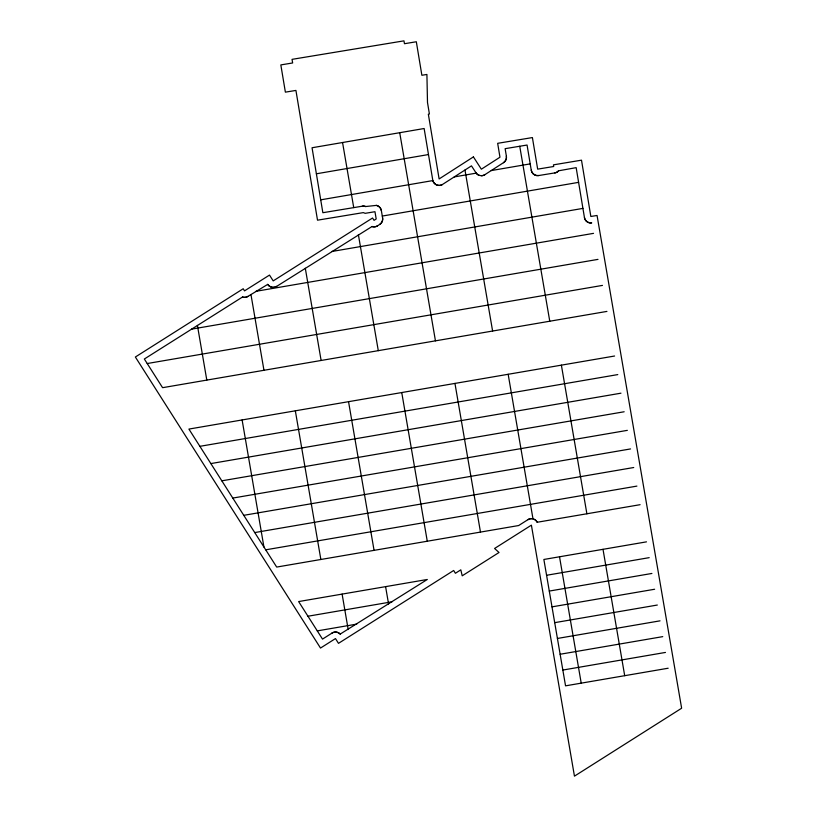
<?xml version="1.0" encoding="UTF-8"?>
<svg xmlns="http://www.w3.org/2000/svg" width="817" height="817" viewBox="0 0 817 817"><rect width="100%" height="100%" fill="white"/><g stroke="black" fill="none" stroke-linecap="round" stroke-linejoin="round"><path stroke-width="1.23" d="M242.475 297.031A6.516 6.516 0 0 0 248 296.357L267.721 284.387A6.526 6.495 79.7 0 0 276.667 286.379L372.031 226.513A6.485 6.465 80.1 0 0 373.277 226.789A6.556 6.526 80.5 0 0 377.536 225.819L379.68 224.45A6.495 6.495 0 0 0 382.601 217.894L381.365 210.623A6.485 6.465 80.2 0 0 376.423 205.384L365.608 206.538A6.546 6.516 80 0 0 362.248 206.211L322.858 212.716L312.053 147.754L424.135 128.514L432.836 180.588A6.495 6.475 80.9 0 0 438.974 185.428A6.516 6.495 80.1 0 0 442.079 184.724L471.47 165.861L476.28 173.245A6.536 6.516 80.1 0 0 479.375 175.379L481.254 175.696A6.495 6.495 0 0 0 484.879 174.664L503.486 162.685A6.495 6.495 0 0 0 506.377 156.159L505.131 148.674L527.067 145.038L531.254 170.202A6.505 6.485 80.1 0 0 538.709 175.543L554.753 172.918A6.556 6.536 80.1 0 0 557.112 172.03A6.526 6.505 79.8 0 0 558.562 170.804L576.159 167.648L584.441 217.536A6.485 6.465 79.9 0 0 585.329 219.906A6.505 6.485 80.6 0 0 591.253 222.949L591.733 222.908M331.998 633.093L322.511 639.108L298.634 601.567L427.311 579.478L340.178 634.104A6.546 6.546 0 0 0 338.708 632.94L338.105 632.644A6.485 6.465 80.6 0 0 336.277 632.133A6.546 6.546 0 0 0 335.001 632.103A6.495 6.495 0 0 0 331.998 633.093A6.546 6.516 80.1 0 1 336.247 632.133A6.454 6.454 0 0 1 338.105 632.644M527.925 519.673L518.672 525.535L276.687 567.069L188.911 429.078L614.588 356.018M316.383 173.796L428.476 154.556M320.724 199.838L432.836 180.588A6.475 6.475 0 0 0 442.079 184.724M454.293 176.911L476.209 173.143M491.242 170.569L530.202 163.88M382.285 216.056L578.599 182.354M331.773 251.503L582.919 208.396M255.997 291.301L593.53 233.356M191.515 329.149L597.993 259.377M147.223 363.534L602.466 285.399M606.929 311.41L162.583 387.687L144.343 359.01L242.486 297.031A6.536 6.516 80.4 0 0 247.98 296.367M199.889 446.327L617.775 374.594M210.857 463.576L620.961 393.181M221.826 480.825L624.157 411.768M232.804 498.074L627.344 430.355M243.772 515.323L630.54 448.931M254.741 532.572L633.726 467.518M265.719 549.821L636.913 486.105M640.109 504.692L537.198 522.257A6.495 6.495 0 0 0 534.604 519.52L531.561 518.672A6.607 6.556 80.3 0 0 527.925 519.673A6.495 6.495 0 0 1 531.561 518.672M646.482 541.855L543.867 559.471L565.548 685.841L668.173 668.224M307.958 616.232L392.037 601.792M546.583 575.27L649.198 557.654M317.282 630.887L356.753 624.117M549.29 591.069L651.905 573.452M551.996 606.857L654.621 589.251M554.712 622.656L657.328 605.04M557.419 638.455L660.044 620.838M560.125 654.254L662.75 636.637M562.842 670.052L665.467 652.436M603.007 549.32L624.699 675.69M561.381 365.148L586.892 513.822M519.735 146.253L549.77 321.224M559.522 556.786L581.214 683.155M508.164 374.278L532.99 518.877M464.975 170.038L492.61 331.038M454.957 383.418L480.478 532.092M399.717 132.701L435.451 340.852M401.75 392.548L427.271 541.222M342.558 142.515L353.73 207.61M358.377 234.663L378.291 350.656M385.593 586.637L388.575 603.988M348.542 401.678L374.063 550.352M305.303 268.262L321.122 360.471M342.109 594.102L348.195 629.529M295.335 410.818L320.856 559.492M250.952 294.488L263.962 370.285M242.118 419.948L263.932 547.022M197.418 325.411L206.803 380.099M591.253 222.959A6.495 6.495 0 0 1 584.441 217.547M558.562 170.804A6.505 6.505 0 0 1 554.763 172.918M538.709 175.543A6.495 6.495 0 0 1 531.254 170.202M534.032 519.234A6.495 6.434 80.2 0 1 537.198 522.257M506.377 156.159A6.495 6.475 80.2 0 1 503.476 162.675M484.879 174.664A6.536 6.516 80.1 0 1 481.254 175.696M479.375 175.379A6.495 6.495 0 0 1 476.291 173.245M382.601 217.894A6.495 6.475 80.3 0 1 379.68 224.45M376.423 205.373A6.485 6.485 0 0 1 381.355 210.623M377.536 225.819A6.505 6.505 0 0 1 372.021 226.513M362.248 206.211A6.505 6.505 0 0 1 365.608 206.538M338.677 632.93A6.546 6.516 79.9 0 1 340.178 634.104M276.677 286.379A6.495 6.495 0 0 1 267.721 284.387M473.411 156.895L439.117 178.943L428.343 114.196L429.405 114.002L427.495 102.482L426.913 74.459L421.878 75.266L416.323 41.759L404.476 43.709L403.955 40.85L292.037 59.355L292.649 62.96L280.834 64.911L285.378 92.147L295.928 90.432L317.517 220.181L363.299 212.614L365.189 213.329L374.962 211.705L376.198 218.976L374.053 220.345L372.552 218.006L273.205 280.895L269.498 275.084L244.528 290.862L243.2 288.748L135.367 357.009L320.509 648.055L335.481 638.577L338.493 643.347L453.67 570.491L455.416 573.279L460.808 569.837L462.208 575.811L499.024 552.496L494.581 548.473L531.397 525.157L574.453 776.15L681.633 708.227L597.053 215.474L590.844 216.474L581.5 160.173L553.446 164.85L553.701 166.505L537.668 169.139L532.398 137.573L497.665 143.322L499.963 157.221L481.356 169.201L473.411 156.895"/></g></svg>
